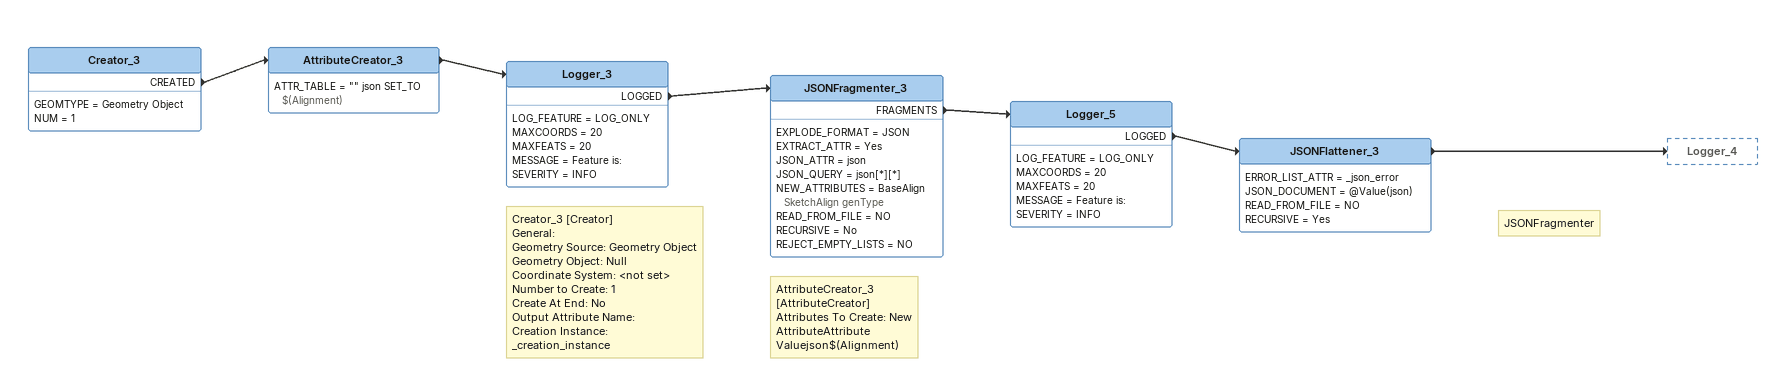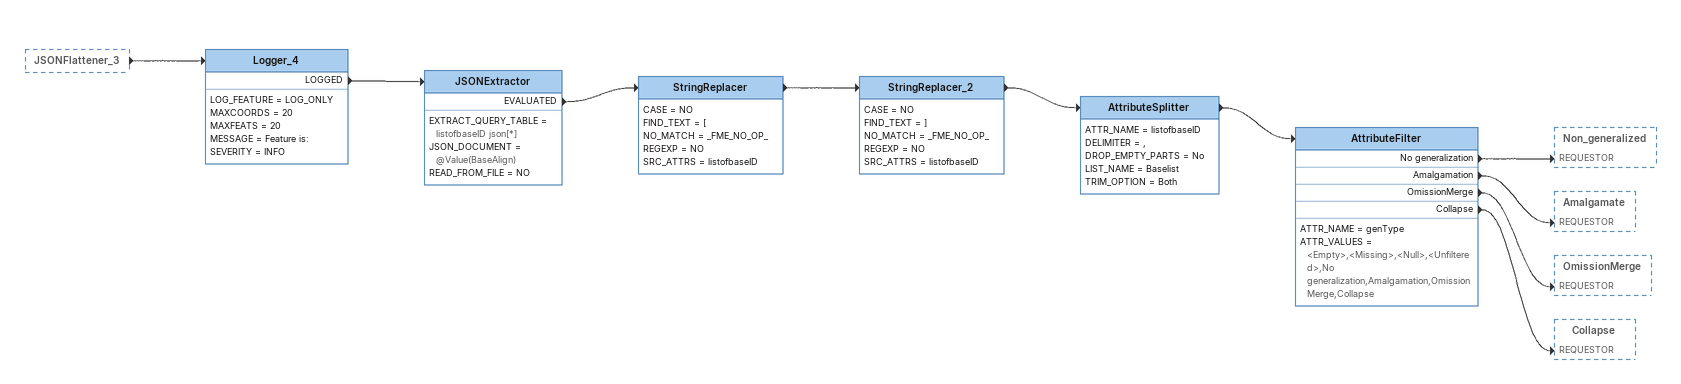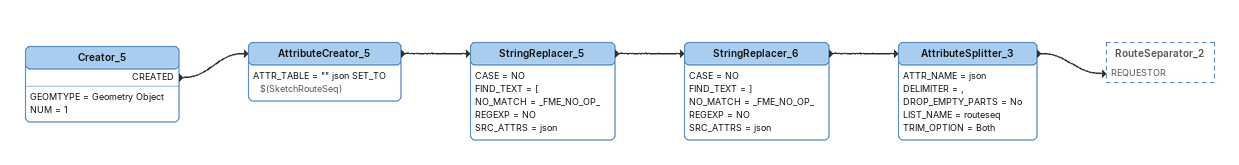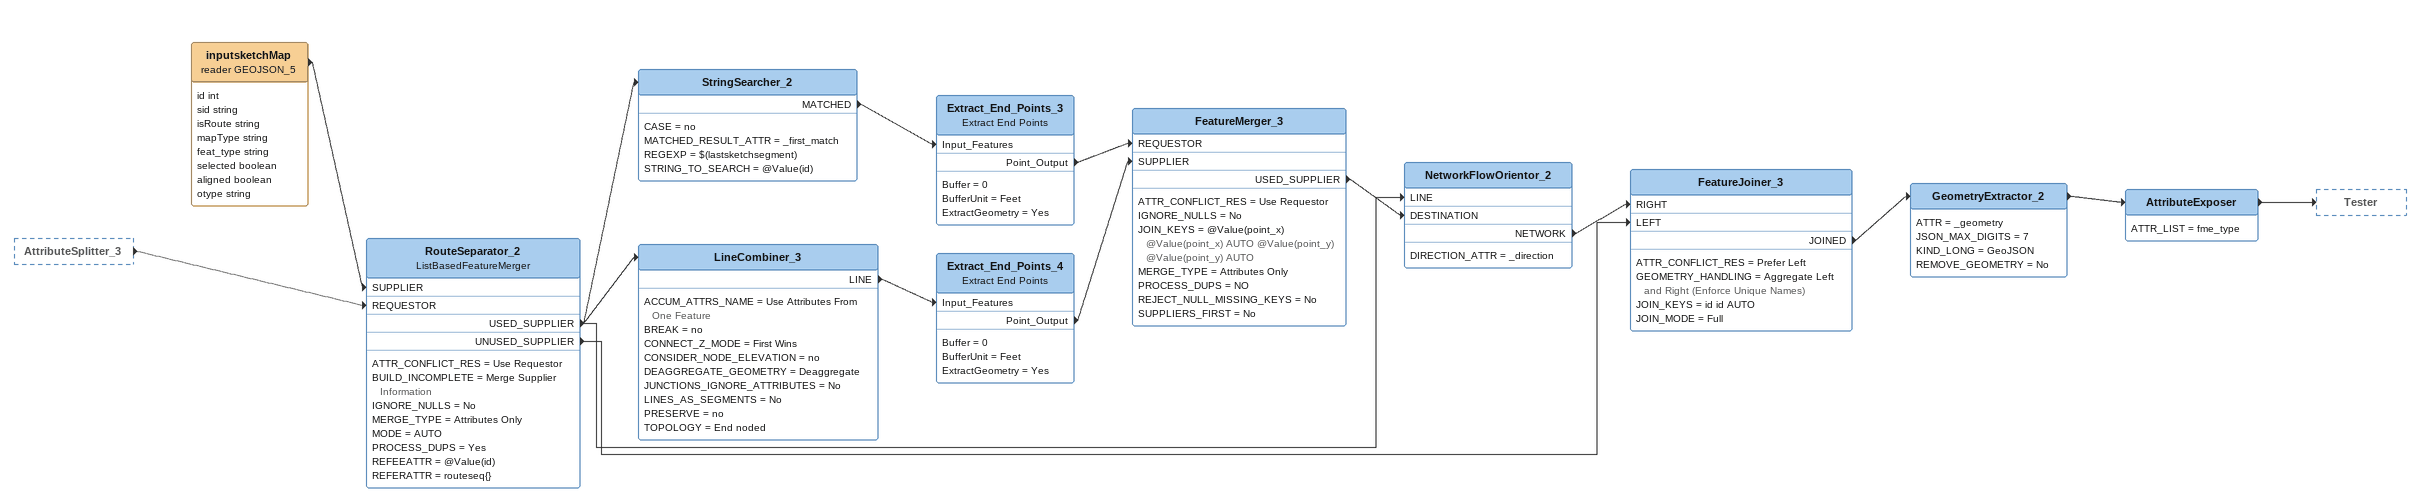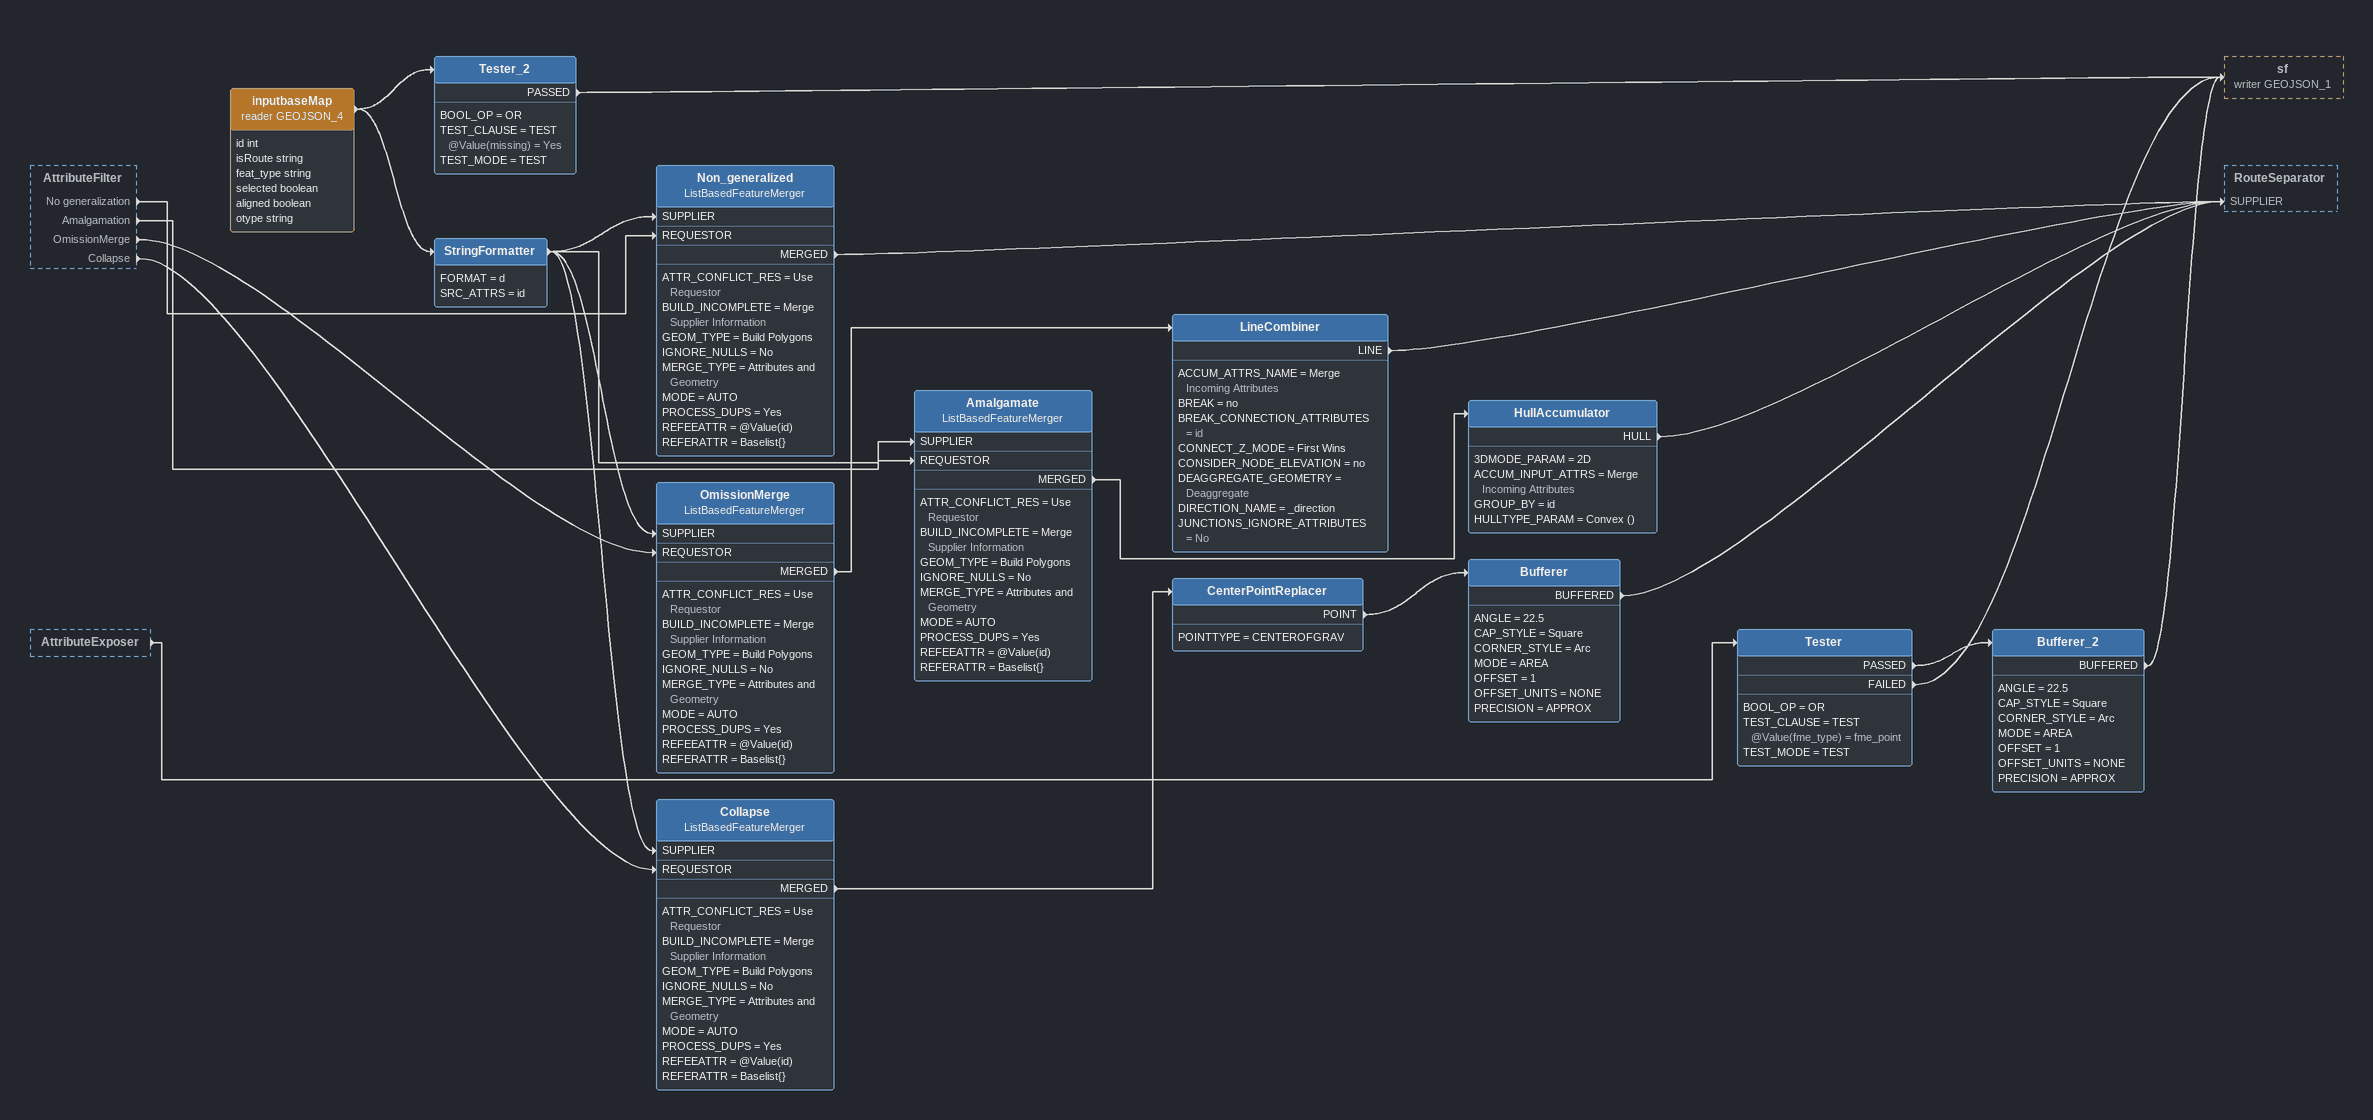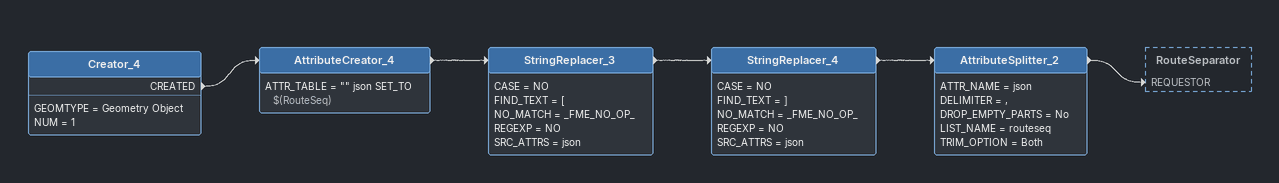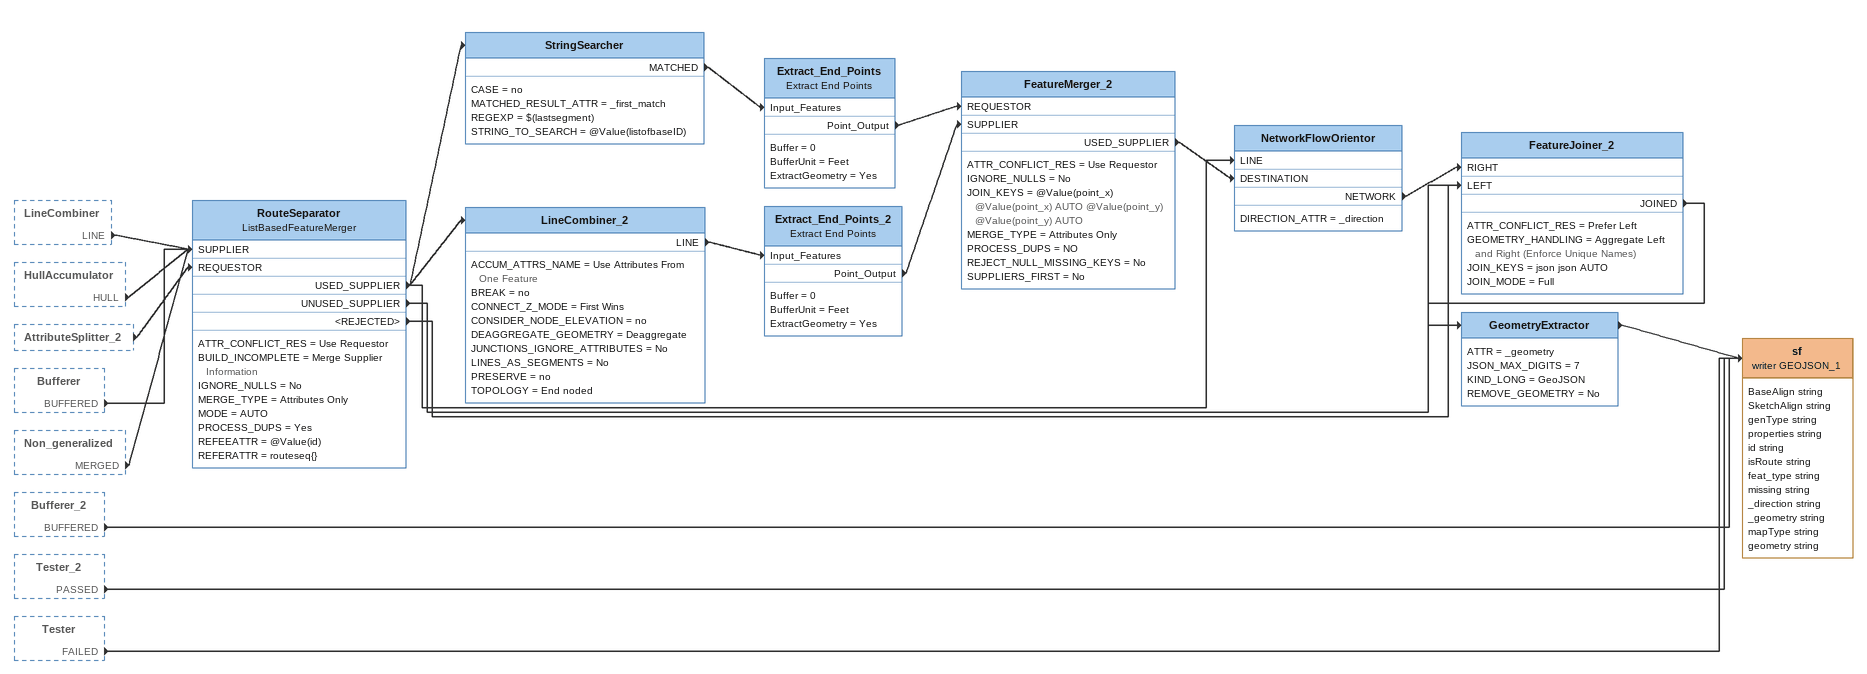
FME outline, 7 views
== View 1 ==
Note: Creator_3 [Creator] / General: / Geometry Source: Geometry Object / Geometry Object: Null / Coordinate System: <not set> / Number to Create: 1 / Create At End: No / Output Attribute Name: / Creation Instance: _creation_instance
Creator_3
    GEOMTYPE = Geometry Object
    NUM = 1
    CREATED -> AttributeCreator_3
Note: AttributeCreator_3 [AttributeCreator] / Attributes To Create: New AttributeAttribute Valuejson$(Alignment)
AttributeCreator_3
    ATTR_TABLE = "" json SET_TO $(Alignment)
    -> Logger_3
Logger_3
    LOG_FEATURE = LOG_ONLY
    MAXCOORDS = 20
    MAXFEATS = 20
    MESSAGE = Feature is:
    SEVERITY = INFO
    LOGGED -> JSONFragmenter_3
Note: JSONFragmenter
JSONFragmenter_3
    EXPLODE_FORMAT = JSON
    EXTRACT_ATTR = Yes
    JSON_ATTR = json
    JSON_QUERY = json[*][*]
    NEW_ATTRIBUTES = BaseAlign SketchAlign genType
    READ_FROM_FILE = NO
    RECURSIVE = No
    REJECT_EMPTY_LISTS = NO
    FRAGMENTS -> Logger_5
Logger_5
    LOG_FEATURE = LOG_ONLY
    MAXCOORDS = 20
    MAXFEATS = 20
    MESSAGE = Feature is:
    SEVERITY = INFO
    LOGGED -> JSONFlattener_3
JSONFlattener_3
    ERROR_LIST_ATTR = _json_error
    JSON_DOCUMENT = @Value(json)
    READ_FROM_FILE = NO
    RECURSIVE = Yes
    -> Logger_4

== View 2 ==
JSONFlattener_3 [outside]
    -> Logger_4
Logger_4
    LOG_FEATURE = LOG_ONLY
    MAXCOORDS = 20
    MAXFEATS = 20
    MESSAGE = Feature is:
    SEVERITY = INFO
    LOGGED -> JSONExtractor
JSONExtractor
    EXTRACT_QUERY_TABLE = listofbaseID json[*]
    JSON_DOCUMENT = @Value(BaseAlign)
    READ_FROM_FILE = NO
    EVALUATED -> StringReplacer
StringReplacer
    CASE = NO
    FIND_TEXT = [
    NO_MATCH = _FME_NO_OP_
    REGEXP = NO
    SRC_ATTRS = listofbaseID
    -> StringReplacer_2
StringReplacer_2
    CASE = NO
    FIND_TEXT = ]
    NO_MATCH = _FME_NO_OP_
    REGEXP = NO
    SRC_ATTRS = listofbaseID
    -> AttributeSplitter
AttributeSplitter
    ATTR_NAME = listofbaseID
    DELIMITER = ,
    DROP_EMPTY_PARTS = No
    LIST_NAME = Baselist
    TRIM_OPTION = Both
    -> AttributeFilter
AttributeFilter
    ATTR_NAME = genType
    ATTR_VALUES = <Empty>,<Missing>,<Null>,<Unfiltered>,No generalization,Amalgamation,OmissionMerge,Collapse
    No generalization -> Non_generalized [REQUESTOR]
    Amalgamation -> Amalgamate [REQUESTOR]
    OmissionMerge -> OmissionMerge [REQUESTOR]
    Collapse -> Collapse [REQUESTOR]

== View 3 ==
Creator_5
    GEOMTYPE = Geometry Object
    NUM = 1
    CREATED -> AttributeCreator_5
AttributeCreator_5
    ATTR_TABLE = "" json SET_TO $(SketchRouteSeq)
    -> StringReplacer_5
StringReplacer_5
    CASE = NO
    FIND_TEXT = [
    NO_MATCH = _FME_NO_OP_
    REGEXP = NO
    SRC_ATTRS = json
    -> StringReplacer_6
StringReplacer_6
    CASE = NO
    FIND_TEXT = ]
    NO_MATCH = _FME_NO_OP_
    REGEXP = NO
    SRC_ATTRS = json
    -> AttributeSplitter_3
AttributeSplitter_3
    ATTR_NAME = json
    DELIMITER = ,
    DROP_EMPTY_PARTS = No
    LIST_NAME = routeseq
    TRIM_OPTION = Both
    -> RouteSeparator_2 [REQUESTOR]

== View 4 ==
AttributeSplitter_3 [outside]
    -> RouteSeparator_2 [REQUESTOR]
inputsketchMap (reader GEOJSON_5)
    attributes: id int, sid string, isRoute string, mapType string, feat_type string, selected boolean, aligned boolean, otype string
    -> RouteSeparator_2 [SUPPLIER]
RouteSeparator_2: ListBasedFeatureMerger
    ATTR_CONFLICT_RES = Use Requestor
    BUILD_INCOMPLETE = Merge Supplier Information
    IGNORE_NULLS = No
    MERGE_TYPE = Attributes Only
    MODE = AUTO
    PROCESS_DUPS = Yes
    REFEEATTR = @Value(id)
    REFERATTR = routeseq{}
    USED_SUPPLIER -> LineCombiner_3
    USED_SUPPLIER -> NetworkFlowOrientor_2 [LINE]
    USED_SUPPLIER -> StringSearcher_2
    UNUSED_SUPPLIER -> FeatureJoiner_3 [LEFT]
StringSearcher_2
    CASE = no
    MATCHED_RESULT_ATTR = _first_match
    REGEXP = $(lastsketchsegment)
    STRING_TO_SEARCH = @Value(id)
    MATCHED -> Extract_End_Points_3 [Input_Features]
Extract_End_Points_3: Extract End Points
    Buffer = 0
    BufferUnit = Feet
    ExtractGeometry = Yes
    Point_Output -> FeatureMerger_3 [REQUESTOR]
LineCombiner_3
    ACCUM_ATTRS_NAME = Use Attributes From One Feature
    BREAK = no
    CONNECT_Z_MODE = First Wins
    CONSIDER_NODE_ELEVATION = no
    DEAGGREGATE_GEOMETRY = Deaggregate
    JUNCTIONS_IGNORE_ATTRIBUTES = No
    LINES_AS_SEGMENTS = No
    PRESERVE = no
    TOPOLOGY = End noded
    LINE -> Extract_End_Points_4 [Input_Features]
Extract_End_Points_4: Extract End Points
    Buffer = 0
    BufferUnit = Feet
    ExtractGeometry = Yes
    Point_Output -> FeatureMerger_3 [SUPPLIER]
FeatureMerger_3
    ATTR_CONFLICT_RES = Use Requestor
    IGNORE_NULLS = No
    JOIN_KEYS = @Value(point_x) @Value(point_x) AUTO @Value(point_y) @Value(point_y) AUTO
    MERGE_TYPE = Attributes Only
    PROCESS_DUPS = NO
    REJECT_NULL_MISSING_KEYS = No
    SUPPLIERS_FIRST = No
    USED_SUPPLIER -> NetworkFlowOrientor_2 [DESTINATION]
NetworkFlowOrientor_2
    DIRECTION_ATTR = _direction
    NETWORK -> FeatureJoiner_3 [RIGHT]
FeatureJoiner_3
    ATTR_CONFLICT_RES = Prefer Left
    GEOMETRY_HANDLING = Aggregate Left and Right (Enforce Unique Names)
    JOIN_KEYS = id id AUTO
    JOIN_MODE = Full
    JOINED -> GeometryExtractor_2
GeometryExtractor_2
    ATTR = _geometry
    JSON_MAX_DIGITS = 7
    KIND_LONG = GeoJSON
    REMOVE_GEOMETRY = No
    -> AttributeExposer
AttributeExposer
    ATTR_LIST = fme_type
    -> Tester

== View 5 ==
AttributeFilter [outside]
    No generalization -> Non_generalized [REQUESTOR]
    Amalgamation -> Amalgamate [REQUESTOR]
    OmissionMerge -> OmissionMerge [REQUESTOR]
    Collapse -> Collapse [REQUESTOR]
AttributeExposer [outside]
    -> Tester
Tester
    BOOL_OP = OR
    TEST_CLAUSE = TEST @Value(fme_type) = fme_point
    TEST_MODE = TEST
    PASSED -> Bufferer_2
    FAILED -> sf (writer GEOJSON_1)
Bufferer_2
    ANGLE = 22.5
    CAP_STYLE = Square
    CORNER_STYLE = Arc
    MODE = AREA
    OFFSET = 1
    OFFSET_UNITS = NONE
    PRECISION = APPROX
    BUFFERED -> sf (writer GEOJSON_1)
inputbaseMap (reader GEOJSON_4)
    attributes: id int, isRoute string, feat_type string, selected boolean, aligned boolean, otype string
    -> Tester_2
    -> StringFormatter
Tester_2
    BOOL_OP = OR
    TEST_CLAUSE = TEST @Value(missing) = Yes
    TEST_MODE = TEST
    PASSED -> sf (writer GEOJSON_1)
StringFormatter
    FORMAT = d
    SRC_ATTRS = id
    -> OmissionMerge [SUPPLIER]
    -> Amalgamate [SUPPLIER]
    -> Collapse [SUPPLIER]
    -> Non_generalized [SUPPLIER]
Non_generalized: ListBasedFeatureMerger
    ATTR_CONFLICT_RES = Use Requestor
    BUILD_INCOMPLETE = Merge Supplier Information
    GEOM_TYPE = Build Polygons
    IGNORE_NULLS = No
    MERGE_TYPE = Attributes and Geometry
    MODE = AUTO
    PROCESS_DUPS = Yes
    REFEEATTR = @Value(id)
    REFERATTR = Baselist{}
    MERGED -> RouteSeparator [SUPPLIER]
OmissionMerge: ListBasedFeatureMerger
    ATTR_CONFLICT_RES = Use Requestor
    BUILD_INCOMPLETE = Merge Supplier Information
    GEOM_TYPE = Build Polygons
    IGNORE_NULLS = No
    MERGE_TYPE = Attributes and Geometry
    MODE = AUTO
    PROCESS_DUPS = Yes
    REFEEATTR = @Value(id)
    REFERATTR = Baselist{}
    MERGED -> LineCombiner
LineCombiner
    ACCUM_ATTRS_NAME = Merge Incoming Attributes
    BREAK = no
    BREAK_CONNECTION_ATTRIBUTES = id
    CONNECT_Z_MODE = First Wins
    CONSIDER_NODE_ELEVATION = no
    DEAGGREGATE_GEOMETRY = Deaggregate
    DIRECTION_NAME = _direction
    JUNCTIONS_IGNORE_ATTRIBUTES = No
    LINE -> RouteSeparator [SUPPLIER]
Amalgamate: ListBasedFeatureMerger
    ATTR_CONFLICT_RES = Use Requestor
    BUILD_INCOMPLETE = Merge Supplier Information
    GEOM_TYPE = Build Polygons
    IGNORE_NULLS = No
    MERGE_TYPE = Attributes and Geometry
    MODE = AUTO
    PROCESS_DUPS = Yes
    REFEEATTR = @Value(id)
    REFERATTR = Baselist{}
    MERGED -> HullAccumulator
HullAccumulator
    3DMODE_PARAM = 2D
    ACCUM_INPUT_ATTRS = Merge Incoming Attributes
    GROUP_BY = id
    HULLTYPE_PARAM = Convex ()
    HULL -> RouteSeparator [SUPPLIER]
Collapse: ListBasedFeatureMerger
    ATTR_CONFLICT_RES = Use Requestor
    BUILD_INCOMPLETE = Merge Supplier Information
    GEOM_TYPE = Build Polygons
    IGNORE_NULLS = No
    MERGE_TYPE = Attributes and Geometry
    MODE = AUTO
    PROCESS_DUPS = Yes
    REFEEATTR = @Value(id)
    REFERATTR = Baselist{}
    MERGED -> CenterPointReplacer
CenterPointReplacer
    POINTTYPE = CENTEROFGRAV
    POINT -> Bufferer
Bufferer
    ANGLE = 22.5
    CAP_STYLE = Square
    CORNER_STYLE = Arc
    MODE = AREA
    OFFSET = 1
    OFFSET_UNITS = NONE
    PRECISION = APPROX
    BUFFERED -> RouteSeparator [SUPPLIER]

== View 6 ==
Creator_4
    GEOMTYPE = Geometry Object
    NUM = 1
    CREATED -> AttributeCreator_4
AttributeCreator_4
    ATTR_TABLE = "" json SET_TO $(RouteSeq)
    -> StringReplacer_3
StringReplacer_3
    CASE = NO
    FIND_TEXT = [
    NO_MATCH = _FME_NO_OP_
    REGEXP = NO
    SRC_ATTRS = json
    -> StringReplacer_4
StringReplacer_4
    CASE = NO
    FIND_TEXT = ]
    NO_MATCH = _FME_NO_OP_
    REGEXP = NO
    SRC_ATTRS = json
    -> AttributeSplitter_2
AttributeSplitter_2
    ATTR_NAME = json
    DELIMITER = ,
    DROP_EMPTY_PARTS = No
    LIST_NAME = routeseq
    TRIM_OPTION = Both
    -> RouteSeparator [REQUESTOR]

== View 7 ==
LineCombiner [outside]
    LINE -> RouteSeparator [SUPPLIER]
HullAccumulator [outside]
    HULL -> RouteSeparator [SUPPLIER]
AttributeSplitter_2 [outside]
    -> RouteSeparator [REQUESTOR]
Bufferer [outside]
    BUFFERED -> RouteSeparator [SUPPLIER]
Non_generalized [outside]
    MERGED -> RouteSeparator [SUPPLIER]
Bufferer_2 [outside]
    BUFFERED -> sf (writer GEOJSON_1)
Tester_2 [outside]
    PASSED -> sf (writer GEOJSON_1)
Tester [outside]
    FAILED -> sf (writer GEOJSON_1)
RouteSeparator: ListBasedFeatureMerger
    ATTR_CONFLICT_RES = Use Requestor
    BUILD_INCOMPLETE = Merge Supplier Information
    IGNORE_NULLS = No
    MERGE_TYPE = Attributes Only
    MODE = AUTO
    PROCESS_DUPS = Yes
    REFEEATTR = @Value(id)
    REFERATTR = routeseq{}
    USED_SUPPLIER -> LineCombiner_2
    USED_SUPPLIER -> NetworkFlowOrientor [LINE]
    USED_SUPPLIER -> StringSearcher
    UNUSED_SUPPLIER -> FeatureJoiner_2 [LEFT]
    <REJECTED> -> FeatureJoiner_2 [LEFT]
StringSearcher
    CASE = no
    MATCHED_RESULT_ATTR = _first_match
    REGEXP = $(lastsegment)
    STRING_TO_SEARCH = @Value(listofbaseID)
    MATCHED -> Extract_End_Points [Input_Features]
Extract_End_Points: Extract End Points
    Buffer = 0
    BufferUnit = Feet
    ExtractGeometry = Yes
    Point_Output -> FeatureMerger_2 [REQUESTOR]
LineCombiner_2
    ACCUM_ATTRS_NAME = Use Attributes From One Feature
    BREAK = no
    CONNECT_Z_MODE = First Wins
    CONSIDER_NODE_ELEVATION = no
    DEAGGREGATE_GEOMETRY = Deaggregate
    JUNCTIONS_IGNORE_ATTRIBUTES = No
    LINES_AS_SEGMENTS = No
    PRESERVE = no
    TOPOLOGY = End noded
    LINE -> Extract_End_Points_2 [Input_Features]
Extract_End_Points_2: Extract End Points
    Buffer = 0
    BufferUnit = Feet
    ExtractGeometry = Yes
    Point_Output -> FeatureMerger_2 [SUPPLIER]
FeatureMerger_2
    ATTR_CONFLICT_RES = Use Requestor
    IGNORE_NULLS = No
    JOIN_KEYS = @Value(point_x) @Value(point_x) AUTO @Value(point_y) @Value(point_y) AUTO
    MERGE_TYPE = Attributes Only
    PROCESS_DUPS = NO
    REJECT_NULL_MISSING_KEYS = No
    SUPPLIERS_FIRST = No
    USED_SUPPLIER -> NetworkFlowOrientor [DESTINATION]
NetworkFlowOrientor
    DIRECTION_ATTR = _direction
    NETWORK -> FeatureJoiner_2 [RIGHT]
FeatureJoiner_2
    ATTR_CONFLICT_RES = Prefer Left
    GEOMETRY_HANDLING = Aggregate Left and Right (Enforce Unique Names)
    JOIN_KEYS = json json AUTO
    JOIN_MODE = Full
    JOINED -> GeometryExtractor
GeometryExtractor
    ATTR = _geometry
    JSON_MAX_DIGITS = 7
    KIND_LONG = GeoJSON
    REMOVE_GEOMETRY = No
    -> sf (writer GEOJSON_1)
sf (writer GEOJSON_1)
    attributes: BaseAlign string, SketchAlign string, genType string, properties string, id string, isRoute string, feat_type string, missing string, _direction string, _geometry string, mapType string, geometry string
